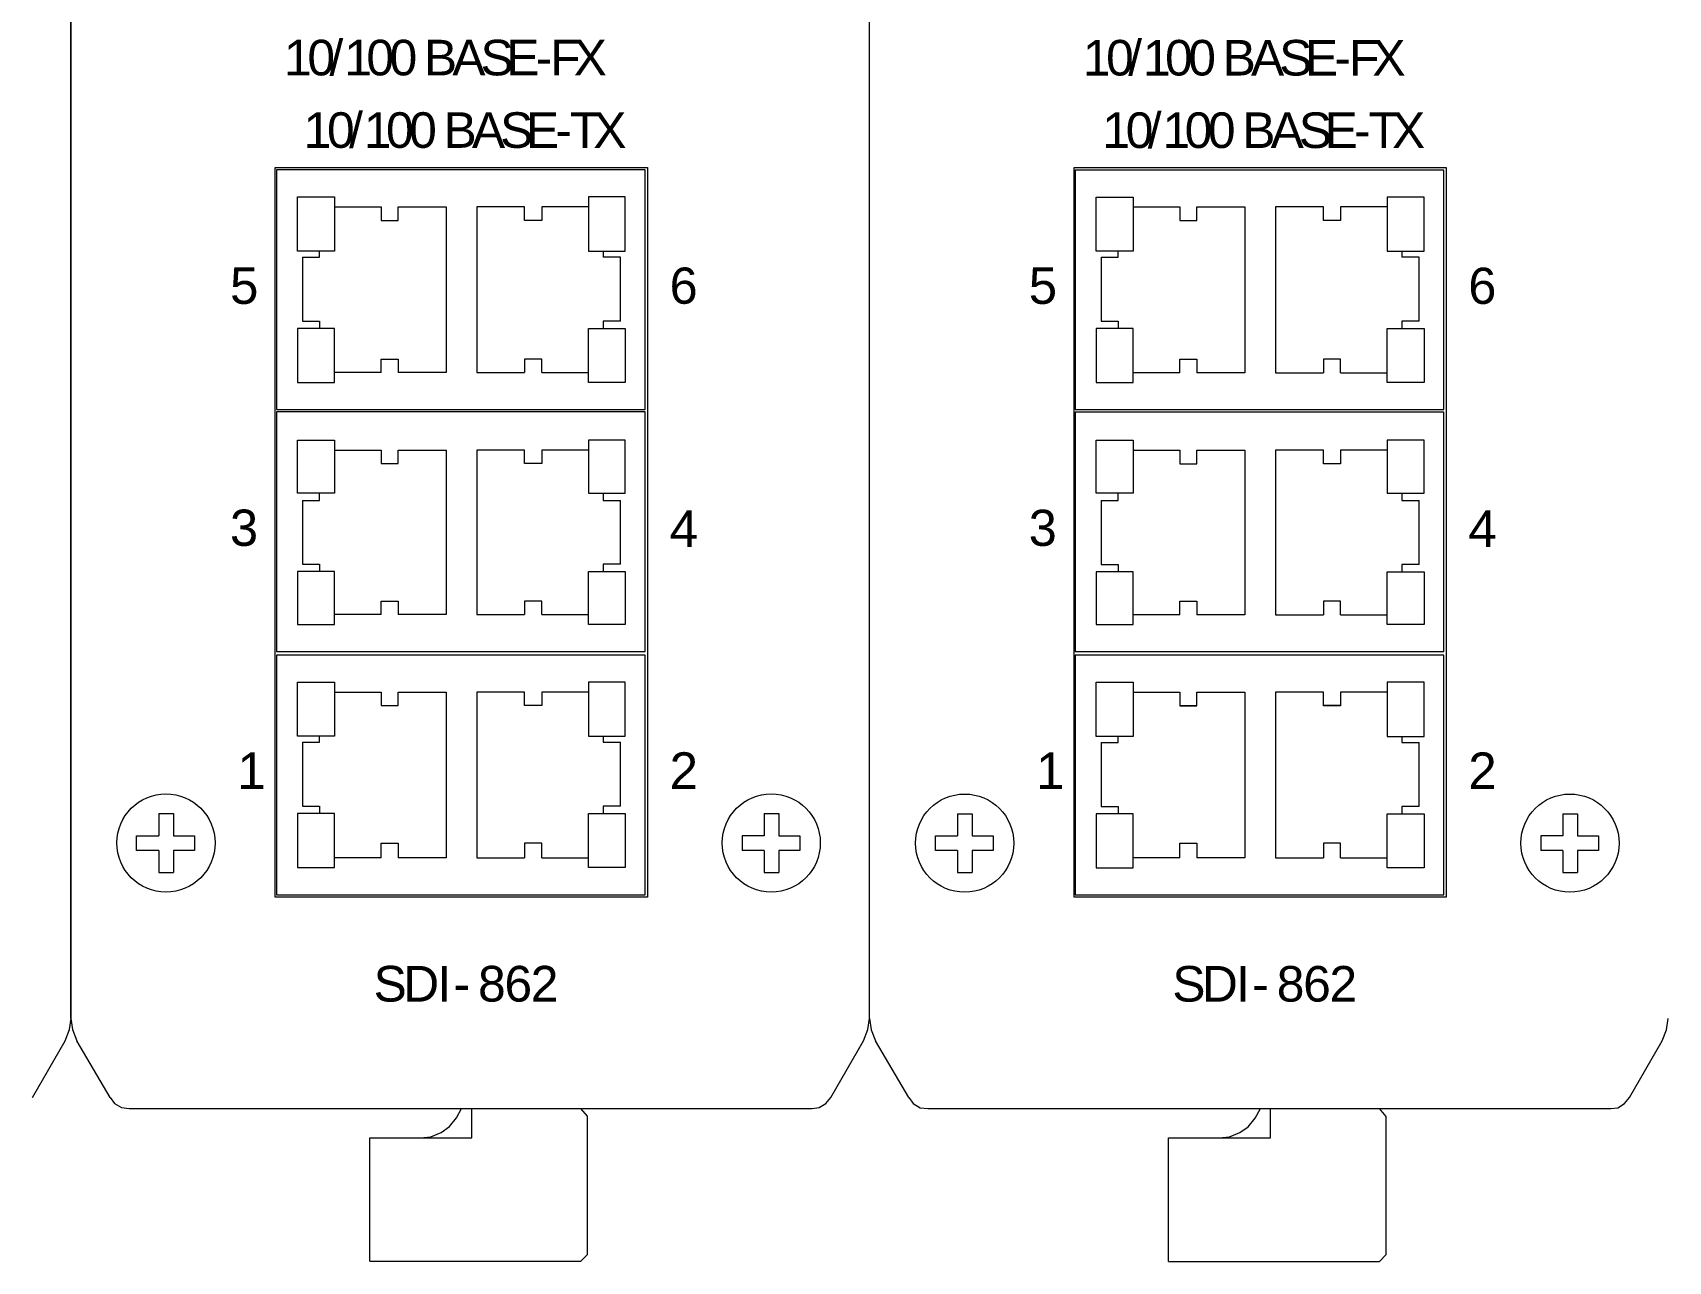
# Model space of a CAD drawing. Header units: millimetres. Extents: x 1359 to 3577, y 1336 to 3557.
# Drawn here: x 3109.2 to 3221.8, y 3178.4 to 3263 of the extents above; entities that cross this region are included whole.
import ezdxf

# ---------------------------------------------------------------- set-up
doc = ezdxf.new("R2010")
doc.units = ezdxf.units.MM
doc.layers.add('000-PI-Oprema', color=30, linetype='Continuous', lineweight=5)
doc.styles.add('Arial$001H0', font='arial.ttf')

msp = doc.modelspace()

# ---------------------------------------------------------------- linework, layer by layer
at = {"layer": '000-PI-Oprema', "color": 0, "linetype": 'ByBlock', "lineweight": 0}
for p, q in [((3111.8, 3195.14), (3111.8, 3302.67)), ((3111.8, 3195.14), (3111.8, 3302.67)), ((3111.8, 3195.14), (3111.8, 3302.67)), ((3111.84, 3195.14), (3111.84, 3302.67)), ((3166.8, 3195.13), (3166.8, 3302.67)), ((3166.8, 3195.13), (3166.8, 3302.67)), ((3166.8, 3195.13), (3166.8, 3302.67)), ((3166.81, 3195.14), (3166.81, 3302.67)), ((3129.95, 3251.01), (3133.17, 3251.01)), ((3129.95, 3251.01), (3133.17, 3251.01)), ((3134.35, 3251.01), (3137.65, 3251.01)), ((3134.35, 3251.01), (3137.65, 3251.01)), ((3137.65, 3251.01), (3137.65, 3239.6)), ((3137.65, 3251.01), (3137.65, 3239.6)), ((3143.06, 3251.01), (3139.76, 3251.01)), ((3139.76, 3251.01), (3139.76, 3239.6)), ((3143.06, 3251.01), (3139.76, 3251.01)), ((3139.76, 3251.01), (3139.76, 3239.6)), ((3147.46, 3251.01), (3144.24, 3251.01)), ((3147.46, 3251.01), (3144.24, 3251.01)), ((3184.95, 3251), (3188.17, 3251)), ((3184.95, 3251), (3188.17, 3251)), ((3189.35, 3251), (3192.65, 3251)), ((3189.35, 3251), (3192.65, 3251)), ((3192.65, 3251), (3192.65, 3239.59)), ((3192.65, 3251), (3192.65, 3239.59)), ((3198.06, 3251), (3194.76, 3251)), ((3194.76, 3251), (3194.76, 3239.59)), ((3198.06, 3251), (3194.76, 3251)), ((3194.76, 3251), (3194.76, 3239.59)), ((3202.46, 3251), (3199.24, 3251)), ((3202.46, 3251), (3199.24, 3251)), ((3148.47, 3247.97), (3148.47, 3247.55)), ((3148.47, 3247.97), (3148.47, 3247.55)), ((3149.65, 3247.55), (3148.47, 3247.55)), ((3149.65, 3247.55), (3148.47, 3247.55)), ((3149.65, 3243.15), (3149.65, 3247.55)), ((3149.65, 3243.15), (3149.65, 3247.55)), ((3203.47, 3247.96), (3203.47, 3247.54)), ((3203.47, 3247.96), (3203.47, 3247.54)), ((3204.65, 3247.54), (3203.47, 3247.54)), ((3204.65, 3247.54), (3203.47, 3247.54)), ((3204.65, 3243.14), (3204.65, 3247.54)), ((3204.65, 3243.14), (3204.65, 3247.54)), ((3128.94, 3243.15), (3128.94, 3242.64)), ((3128.94, 3243.15), (3128.94, 3242.64)), ((3148.47, 3243.15), (3148.47, 3242.64)), ((3149.65, 3243.15), (3148.47, 3243.15)), ((3148.47, 3243.15), (3148.47, 3242.64)), ((3149.65, 3243.15), (3148.47, 3243.15)), ((3183.94, 3243.14), (3183.94, 3242.63)), ((3183.94, 3243.14), (3183.94, 3242.63)), ((3203.47, 3243.14), (3203.47, 3242.63)), ((3204.65, 3243.14), (3203.47, 3243.14)), ((3203.47, 3243.14), (3203.47, 3242.63)), ((3204.65, 3243.14), (3203.47, 3243.14)), ((3133.17, 3239.6), (3129.95, 3239.6)), ((3133.17, 3239.6), (3129.95, 3239.6)), ((3137.65, 3239.6), (3134.35, 3239.6)), ((3137.65, 3239.6), (3134.35, 3239.6)), ((3139.76, 3239.6), (3143.06, 3239.6)), ((3139.76, 3239.6), (3143.06, 3239.6)), ((3144.24, 3239.6), (3147.46, 3239.6)), ((3144.24, 3239.6), (3147.46, 3239.6)), ((3188.17, 3239.59), (3184.95, 3239.59)), ((3188.17, 3239.59), (3184.95, 3239.59)), ((3192.65, 3239.59), (3189.35, 3239.59)), ((3192.65, 3239.59), (3189.35, 3239.59)), ((3194.76, 3239.59), (3198.06, 3239.59)), ((3194.76, 3239.59), (3198.06, 3239.59)), ((3199.24, 3239.59), (3202.46, 3239.59)), ((3199.24, 3239.59), (3202.46, 3239.59)), ((3129.95, 3234.27), (3133.17, 3234.27)), ((3129.95, 3234.27), (3133.17, 3234.27)), ((3134.35, 3234.27), (3137.65, 3234.27)), ((3134.35, 3234.27), (3137.65, 3234.27)), ((3137.65, 3234.27), (3137.65, 3222.94)), ((3137.65, 3234.27), (3137.65, 3222.94)), ((3143.06, 3234.27), (3139.76, 3234.27)), ((3139.76, 3234.27), (3139.76, 3222.94)), ((3143.06, 3234.27), (3139.76, 3234.27)), ((3139.76, 3234.27), (3139.76, 3222.94)), ((3147.46, 3234.27), (3144.24, 3234.27)), ((3147.46, 3234.27), (3144.24, 3234.27)), ((3184.95, 3234.26), (3188.17, 3234.26)), ((3184.95, 3234.26), (3188.17, 3234.26)), ((3189.35, 3234.26), (3192.65, 3234.26)), ((3189.35, 3234.26), (3192.65, 3234.26)), ((3192.65, 3234.26), (3192.65, 3222.93)), ((3192.65, 3234.26), (3192.65, 3222.93)), ((3198.06, 3234.26), (3194.76, 3234.26)), ((3194.76, 3234.26), (3194.76, 3222.93)), ((3198.06, 3234.26), (3194.76, 3234.26)), ((3194.76, 3234.26), (3194.76, 3222.93)), ((3202.46, 3234.26), (3199.24, 3234.26)), ((3202.46, 3234.26), (3199.24, 3234.26)), ((3149.65, 3226.41), (3149.65, 3230.8)), ((3149.65, 3226.41), (3149.65, 3230.8)), ((3204.65, 3226.4), (3204.65, 3230.8)), ((3204.65, 3226.4), (3204.65, 3230.8)), ((3128.94, 3226.41), (3128.94, 3225.9)), ((3128.94, 3226.41), (3128.94, 3225.9)), ((3148.47, 3226.41), (3148.47, 3225.9)), ((3149.65, 3226.41), (3148.47, 3226.41)), ((3148.47, 3226.41), (3148.47, 3225.9)), ((3149.65, 3226.41), (3148.47, 3226.41)), ((3183.94, 3226.4), (3183.94, 3225.89)), ((3183.94, 3226.4), (3183.94, 3225.89)), ((3203.47, 3226.4), (3203.47, 3225.89)), ((3204.65, 3226.4), (3203.47, 3226.4)), ((3203.47, 3226.4), (3203.47, 3225.89)), ((3204.65, 3226.4), (3203.47, 3226.4)), ((3133.17, 3222.94), (3129.95, 3222.94)), ((3133.17, 3222.94), (3129.95, 3222.94)), ((3137.65, 3222.94), (3134.35, 3222.94)), ((3137.65, 3222.94), (3134.35, 3222.94)), ((3139.76, 3222.94), (3143.06, 3222.94)), ((3139.76, 3222.94), (3143.06, 3222.94)), ((3144.24, 3222.94), (3147.46, 3222.94)), ((3144.24, 3222.94), (3147.46, 3222.94)), ((3188.17, 3222.93), (3184.95, 3222.93)), ((3188.17, 3222.93), (3184.95, 3222.93)), ((3192.65, 3222.93), (3189.35, 3222.93)), ((3192.65, 3222.93), (3189.35, 3222.93)), ((3194.76, 3222.93), (3198.06, 3222.93)), ((3194.76, 3222.93), (3198.06, 3222.93)), ((3199.24, 3222.93), (3202.46, 3222.93)), ((3199.24, 3222.93), (3202.46, 3222.93)), ((3129.95, 3217.61), (3133.17, 3217.61)), ((3129.95, 3217.61), (3133.17, 3217.61)), ((3134.35, 3217.61), (3137.65, 3217.61)), ((3134.35, 3217.61), (3137.65, 3217.61)), ((3137.65, 3217.61), (3137.65, 3206.2)), ((3137.65, 3217.61), (3137.65, 3206.2)), ((3139.76, 3217.61), (3139.76, 3206.2)), ((3143.06, 3217.61), (3139.76, 3217.61)), ((3139.76, 3217.61), (3139.76, 3206.2)), ((3143.06, 3217.61), (3139.76, 3217.61)), ((3147.46, 3217.61), (3144.24, 3217.61)), ((3147.46, 3217.61), (3144.24, 3217.61)), ((3184.95, 3217.61), (3188.17, 3217.61)), ((3184.95, 3217.61), (3188.17, 3217.61)), ((3189.35, 3217.61), (3192.65, 3217.61)), ((3189.35, 3217.61), (3192.65, 3217.61)), ((3192.65, 3217.61), (3192.65, 3206.19)), ((3192.65, 3217.61), (3192.65, 3206.19)), ((3194.76, 3217.61), (3194.76, 3206.19)), ((3194.76, 3217.61), (3194.76, 3206.19)), ((3198.06, 3217.6), (3194.76, 3217.6)), ((3198.06, 3217.6), (3194.76, 3217.6)), ((3202.46, 3217.6), (3199.24, 3217.6)), ((3202.46, 3217.6), (3199.24, 3217.6)), ((3149.65, 3209.75), (3149.65, 3214.15)), ((3149.65, 3209.75), (3149.65, 3214.15)), ((3204.65, 3209.74), (3204.65, 3214.14)), ((3204.65, 3209.74), (3204.65, 3214.14)), ((3117.86, 3209.24), (3117.86, 3207.72)), ((3117.86, 3209.24), (3117.86, 3207.72)), ((3128.94, 3209.75), (3128.94, 3209.24)), ((3128.94, 3209.75), (3128.94, 3209.24)), ((3148.47, 3209.75), (3148.47, 3209.24)), ((3149.65, 3209.75), (3148.47, 3209.75)), ((3148.47, 3209.75), (3148.47, 3209.24)), ((3149.65, 3209.75), (3148.47, 3209.75)), ((3159.55, 3209.24), (3159.55, 3207.72)), ((3159.55, 3209.24), (3159.55, 3207.72)), ((3172.86, 3209.23), (3172.86, 3207.71)), ((3172.86, 3209.23), (3172.86, 3207.71)), ((3183.94, 3209.74), (3183.94, 3209.23)), ((3183.94, 3209.74), (3183.94, 3209.23)), ((3203.47, 3209.74), (3203.47, 3209.23)), ((3204.65, 3209.74), (3203.47, 3209.74)), ((3203.47, 3209.74), (3203.47, 3209.23)), ((3204.65, 3209.74), (3203.47, 3209.74)), ((3214.55, 3209.23), (3214.55, 3207.71)), ((3214.55, 3209.23), (3214.55, 3207.71)), ((3120.32, 3207.72), (3120.32, 3206.71)), ((3120.32, 3207.72), (3120.32, 3206.7)), ((3159.55, 3207.72), (3158.03, 3207.72)), ((3158.03, 3207.72), (3158.03, 3206.71)), ((3159.55, 3207.72), (3158.03, 3207.72)), ((3158.03, 3207.72), (3158.03, 3206.71)), ((3162, 3207.72), (3162, 3206.71)), ((3162, 3207.72), (3162, 3206.7)), ((3175.32, 3207.71), (3175.32, 3206.7)), ((3175.32, 3207.71), (3175.32, 3206.7)), ((3214.55, 3207.71), (3213.03, 3207.71)), ((3213.03, 3207.71), (3213.03, 3206.7)), ((3214.55, 3207.71), (3213.03, 3207.71)), ((3213.03, 3207.71), (3213.03, 3206.7)), ((3217, 3207.71), (3217, 3206.7)), ((3217, 3207.71), (3217, 3206.7)), ((3117.86, 3206.71), (3116.34, 3206.71)), ((3117.86, 3206.71), (3116.34, 3206.71)), ((3117.86, 3206.71), (3117.86, 3205.18)), ((3117.86, 3206.71), (3117.86, 3205.18)), ((3118.88, 3206.71), (3118.88, 3205.18)), ((3120.32, 3206.71), (3118.88, 3206.71)), ((3118.88, 3206.71), (3118.88, 3205.18)), ((3120.32, 3206.71), (3118.88, 3206.71)), ((3159.55, 3206.71), (3158.03, 3206.71)), ((3159.55, 3206.71), (3158.03, 3206.71)), ((3159.55, 3206.71), (3159.55, 3205.18)), ((3159.55, 3206.71), (3159.55, 3205.18)), ((3160.56, 3206.71), (3160.56, 3205.18)), ((3162, 3206.71), (3160.56, 3206.71)), ((3160.56, 3206.71), (3160.56, 3205.18)), ((3162, 3206.71), (3160.56, 3206.71)), ((3172.86, 3206.7), (3171.34, 3206.7)), ((3172.86, 3206.7), (3171.34, 3206.7)), ((3172.86, 3206.7), (3172.86, 3205.18)), ((3172.86, 3206.7), (3172.86, 3205.18)), ((3173.88, 3206.7), (3173.88, 3205.18)), ((3175.32, 3206.7), (3173.88, 3206.7)), ((3173.88, 3206.7), (3173.88, 3205.18)), ((3175.32, 3206.7), (3173.88, 3206.7)), ((3214.55, 3206.7), (3213.03, 3206.7)), ((3214.55, 3206.7), (3213.03, 3206.7)), ((3214.55, 3206.7), (3214.55, 3205.18)), ((3214.55, 3206.7), (3214.55, 3205.18)), ((3215.56, 3206.7), (3215.56, 3205.18)), ((3217, 3206.7), (3215.56, 3206.7)), ((3215.56, 3206.7), (3215.56, 3205.18)), ((3217, 3206.7), (3215.56, 3206.7)), ((3133.17, 3206.2), (3129.95, 3206.2)), ((3133.17, 3206.2), (3129.95, 3206.2)), ((3137.65, 3206.2), (3134.35, 3206.2)), ((3137.65, 3206.2), (3134.35, 3206.2)), ((3139.76, 3206.2), (3143.06, 3206.2)), ((3139.76, 3206.2), (3143.06, 3206.2)), ((3144.24, 3206.2), (3147.46, 3206.2)), ((3144.24, 3206.2), (3147.46, 3206.2)), ((3188.17, 3206.19), (3184.95, 3206.19)), ((3188.17, 3206.19), (3184.95, 3206.19)), ((3192.65, 3206.19), (3189.35, 3206.19)), ((3192.65, 3206.19), (3189.35, 3206.19)), ((3194.76, 3206.19), (3198.06, 3206.19)), ((3194.76, 3206.19), (3198.06, 3206.19)), ((3199.24, 3206.19), (3202.46, 3206.19)), ((3199.24, 3206.19), (3202.46, 3206.19)), ((3117.86, 3205.18), (3118.88, 3205.18)), ((3117.86, 3205.18), (3118.88, 3205.18)), ((3159.55, 3205.18), (3160.56, 3205.18)), ((3159.55, 3205.18), (3160.56, 3205.18)), ((3172.86, 3205.18), (3173.88, 3205.18)), ((3172.86, 3205.18), (3173.88, 3205.18)), ((3214.55, 3205.18), (3215.56, 3205.18)), ((3214.55, 3205.18), (3215.56, 3205.18)), ((3111.43, 3193.6), (3111.72, 3194.37)), ((3111.43, 3193.6), (3111.72, 3194.37)), ((3111.43, 3193.6), (3111.72, 3194.37)), ((3111.72, 3194.37), (3111.84, 3195.14)), ((3111.72, 3194.37), (3111.84, 3195.14)), ((3111.72, 3194.37), (3111.84, 3195.14)), ((3111.8, 3195.14), (3111.92, 3194.37)), ((3111.8, 3195.14), (3111.92, 3194.37)), ((3111.8, 3195.14), (3111.92, 3194.37)), ((3111.92, 3194.37), (3112.22, 3193.6)), ((3111.92, 3194.37), (3112.22, 3193.6)), ((3111.92, 3194.37), (3112.22, 3193.6)), ((3166.4, 3193.6), (3166.69, 3194.37)), ((3166.4, 3193.6), (3166.69, 3194.37)), ((3166.4, 3193.6), (3166.69, 3194.37)), ((3166.69, 3194.37), (3166.81, 3195.14)), ((3166.69, 3194.37), (3166.81, 3195.14)), ((3166.69, 3194.37), (3166.81, 3195.14)), ((3166.8, 3195.13), (3166.92, 3194.36)), ((3166.8, 3195.13), (3166.92, 3194.36)), ((3166.8, 3195.13), (3166.92, 3194.36)), ((3166.92, 3194.36), (3167.22, 3193.59)), ((3166.92, 3194.36), (3167.22, 3193.59)), ((3166.92, 3194.36), (3167.22, 3193.59)), ((3221.4, 3193.59), (3221.69, 3194.36)), ((3221.4, 3193.59), (3221.69, 3194.36)), ((3221.4, 3193.59), (3221.69, 3194.36)), ((3221.69, 3194.36), (3221.81, 3195.13)), ((3221.69, 3194.36), (3221.81, 3195.13)), ((3221.69, 3194.36), (3221.81, 3195.13)), ((3109.18, 3189.7), (3111.43, 3193.6)), ((3109.18, 3189.7), (3111.43, 3193.6)), ((3109.18, 3189.7), (3111.43, 3193.6)), ((3114.52, 3189.7), (3112.22, 3193.6)), ((3114.52, 3189.7), (3112.22, 3193.6)), ((3114.52, 3189.7), (3112.22, 3193.6)), ((3164.15, 3189.7), (3166.4, 3193.6)), ((3164.15, 3189.7), (3166.4, 3193.6)), ((3164.15, 3189.7), (3166.4, 3193.6)), ((3169.52, 3189.7), (3167.22, 3193.59)), ((3169.52, 3189.7), (3167.22, 3193.59)), ((3169.52, 3189.7), (3167.22, 3193.59)), ((3219.15, 3189.7), (3221.4, 3193.59)), ((3219.15, 3189.7), (3221.4, 3193.59)), ((3219.15, 3189.7), (3221.4, 3193.59)), ((3114.52, 3189.7), (3114.81, 3189.29)), ((3114.52, 3189.7), (3114.81, 3189.29)), ((3114.52, 3189.7), (3114.81, 3189.29)), ((3163.8, 3189.29), (3164.15, 3189.7)), ((3163.8, 3189.29), (3164.15, 3189.7)), ((3163.8, 3189.29), (3164.15, 3189.7)), ((3169.52, 3189.7), (3169.81, 3189.28)), ((3169.52, 3189.7), (3169.81, 3189.28)), ((3169.52, 3189.7), (3169.81, 3189.28)), ((3218.8, 3189.28), (3219.15, 3189.7)), ((3218.8, 3189.28), (3219.15, 3189.7)), ((3218.8, 3189.28), (3219.15, 3189.7)), ((3114.81, 3189.29), (3115.29, 3189)), ((3114.81, 3189.29), (3115.29, 3189)), ((3114.81, 3189.29), (3115.29, 3189)), ((3115.29, 3189), (3115.82, 3188.94)), ((3115.29, 3189), (3115.82, 3188.94)), ((3115.29, 3189), (3115.82, 3188.94)), ((3115.82, 3188.94), (3162.86, 3188.94)), ((3115.82, 3188.94), (3162.86, 3188.94)), ((3115.82, 3188.94), (3162.86, 3188.94)), ((3138.36, 3188.29), (3138.72, 3188.94)), ((3138.36, 3188.29), (3138.72, 3188.94)), ((3138.36, 3188.29), (3138.72, 3188.94)), ((3139.43, 3186.93), (3139.43, 3188.94)), ((3139.43, 3186.93), (3139.43, 3188.94)), ((3139.43, 3186.93), (3139.43, 3188.94)), ((3147.39, 3188.41), (3146.92, 3188.94)), ((3147.39, 3188.41), (3146.92, 3188.94)), ((3147.39, 3188.41), (3146.92, 3188.94)), ((3162.86, 3188.94), (3163.33, 3189)), ((3162.86, 3188.94), (3163.33, 3189)), ((3162.86, 3188.94), (3163.33, 3189)), ((3163.33, 3189), (3163.8, 3189.29)), ((3163.33, 3189), (3163.8, 3189.29)), ((3163.33, 3189), (3163.8, 3189.29)), ((3169.81, 3189.28), (3170.29, 3188.99)), ((3169.81, 3189.28), (3170.29, 3188.99)), ((3169.81, 3189.28), (3170.29, 3188.99)), ((3170.29, 3188.99), (3170.82, 3188.93)), ((3170.29, 3188.99), (3170.82, 3188.93)), ((3170.29, 3188.99), (3170.82, 3188.93)), ((3170.82, 3188.93), (3217.86, 3188.93)), ((3170.82, 3188.93), (3217.86, 3188.93)), ((3170.82, 3188.93), (3217.86, 3188.93)), ((3193.36, 3188.28), (3193.72, 3188.93)), ((3193.36, 3188.28), (3193.72, 3188.93)), ((3193.36, 3188.28), (3193.72, 3188.93)), ((3194.43, 3186.92), (3194.43, 3188.93)), ((3194.43, 3186.92), (3194.43, 3188.93)), ((3194.43, 3186.92), (3194.43, 3188.93)), ((3202.39, 3188.4), (3201.92, 3188.93)), ((3202.39, 3188.4), (3201.92, 3188.93)), ((3202.39, 3188.4), (3201.92, 3188.93)), ((3217.86, 3188.93), (3218.33, 3188.99)), ((3217.86, 3188.93), (3218.33, 3188.99)), ((3217.86, 3188.93), (3218.33, 3188.99)), ((3218.33, 3188.99), (3218.8, 3189.28)), ((3218.33, 3188.99), (3218.8, 3189.28)), ((3218.33, 3188.99), (3218.8, 3189.28)), ((3137.3, 3187.29), (3137.89, 3187.7)), ((3137.3, 3187.28), (3137.89, 3187.7)), ((3137.3, 3187.28), (3137.89, 3187.7)), ((3137.89, 3187.7), (3138.36, 3188.29)), ((3137.89, 3187.7), (3138.36, 3188.29)), ((3137.89, 3187.7), (3138.36, 3188.29)), ((3147.39, 3178.9), (3147.39, 3188.41)), ((3147.39, 3178.9), (3147.39, 3188.41)), ((3147.39, 3178.9), (3147.39, 3188.41)), ((3192.3, 3187.28), (3192.89, 3187.69)), ((3192.3, 3187.28), (3192.89, 3187.69)), ((3192.3, 3187.28), (3192.89, 3187.69)), ((3192.89, 3187.69), (3193.36, 3188.28)), ((3192.89, 3187.69), (3193.36, 3188.28)), ((3192.89, 3187.69), (3193.36, 3188.28)), ((3202.39, 3178.9), (3202.39, 3188.4)), ((3202.39, 3178.9), (3202.39, 3188.4)), ((3202.39, 3178.9), (3202.39, 3188.4)), ((3132.4, 3178.43), (3132.4, 3186.93)), ((3132.4, 3186.93), (3139.43, 3186.93)), ((3132.4, 3178.43), (3132.4, 3186.93)), ((3132.4, 3186.93), (3139.43, 3186.93)), ((3132.4, 3178.43), (3132.4, 3186.93)), ((3132.4, 3186.93), (3139.43, 3186.93)), ((3135.88, 3186.93), (3136.59, 3186.99)), ((3135.88, 3186.93), (3136.59, 3186.99)), ((3135.88, 3186.93), (3136.59, 3186.99)), ((3136.59, 3186.99), (3137.3, 3187.29)), ((3136.59, 3186.99), (3137.3, 3187.29)), ((3136.59, 3186.99), (3137.3, 3187.29)), ((3187.4, 3178.42), (3187.4, 3186.92)), ((3187.4, 3186.92), (3194.43, 3186.92)), ((3187.4, 3178.42), (3187.4, 3186.92)), ((3187.4, 3186.92), (3194.43, 3186.92)), ((3187.4, 3178.42), (3187.4, 3186.92)), ((3187.4, 3186.92), (3194.43, 3186.92)), ((3190.88, 3186.92), (3191.59, 3186.98)), ((3190.88, 3186.92), (3191.59, 3186.98)), ((3190.88, 3186.92), (3191.59, 3186.98)), ((3191.59, 3186.98), (3192.3, 3187.28)), ((3191.59, 3186.98), (3192.3, 3187.28)), ((3191.59, 3186.98), (3192.3, 3187.28)), ((3132.4, 3178.43), (3146.92, 3178.43)), ((3132.4, 3178.43), (3146.92, 3178.43)), ((3132.4, 3178.43), (3146.92, 3178.43)), ((3147.39, 3178.9), (3146.92, 3178.43)), ((3147.39, 3178.9), (3146.92, 3178.43)), ((3147.39, 3178.9), (3146.92, 3178.43)), ((3187.4, 3178.42), (3201.92, 3178.42)), ((3187.4, 3178.42), (3201.92, 3178.42)), ((3187.4, 3178.42), (3201.92, 3178.42)), ((3202.39, 3178.9), (3201.92, 3178.42)), ((3202.39, 3178.9), (3201.92, 3178.42)), ((3202.39, 3178.9), (3201.92, 3178.42))]:
    msp.add_line(p, q, dxfattribs=at)
for points in [[(3125.89, 3253.72), (3151.52, 3253.72), (3151.52, 3203.49), (3125.89, 3203.49)], [(3125.89, 3253.72), (3151.52, 3253.72), (3151.52, 3203.49), (3125.89, 3203.49)], [(3151.35, 3253.55), (3125.98, 3253.55), (3125.98, 3237.06), (3151.35, 3237.06)], [(3151.35, 3253.55), (3125.98, 3253.55), (3125.98, 3237.06), (3151.35, 3237.06)], [(3180.89, 3253.71), (3206.52, 3253.71), (3206.52, 3203.48), (3180.89, 3203.48)], [(3180.89, 3253.71), (3206.52, 3253.71), (3206.52, 3203.48), (3180.89, 3203.48)], [(3206.35, 3253.54), (3180.98, 3253.54), (3180.98, 3237.05), (3206.35, 3237.05)], [(3206.35, 3253.54), (3180.98, 3253.54), (3180.98, 3237.05), (3206.35, 3237.05)], [(3127.42, 3251.69), (3129.96, 3251.69), (3129.96, 3247.97), (3127.42, 3247.97)], [(3127.42, 3251.69), (3129.96, 3251.69), (3129.96, 3247.97), (3127.42, 3247.97)], [(3149.99, 3251.69), (3147.46, 3251.69), (3147.46, 3247.97), (3149.99, 3247.97)], [(3149.99, 3251.69), (3147.46, 3251.69), (3147.46, 3247.97), (3149.99, 3247.97)], [(3182.42, 3251.68), (3184.96, 3251.68), (3184.96, 3247.96), (3182.42, 3247.96)], [(3182.42, 3251.68), (3184.96, 3251.68), (3184.96, 3247.96), (3182.42, 3247.96)], [(3204.99, 3251.68), (3202.46, 3251.68), (3202.46, 3247.96), (3204.99, 3247.96)], [(3204.99, 3251.68), (3202.46, 3251.68), (3202.46, 3247.96), (3204.99, 3247.96)], [(3127.42, 3238.92), (3129.96, 3238.92), (3129.96, 3242.64), (3127.42, 3242.64)], [(3127.42, 3238.92), (3129.96, 3238.92), (3129.96, 3242.64), (3127.42, 3242.64)], [(3149.99, 3238.92), (3147.46, 3238.92), (3147.46, 3242.64), (3149.99, 3242.64)], [(3149.99, 3238.92), (3147.46, 3238.92), (3147.46, 3242.64), (3149.99, 3242.64)], [(3182.42, 3238.91), (3184.96, 3238.91), (3184.96, 3242.63), (3182.42, 3242.63)], [(3182.42, 3238.91), (3184.96, 3238.91), (3184.96, 3242.63), (3182.42, 3242.63)], [(3204.99, 3238.91), (3202.46, 3238.91), (3202.46, 3242.63), (3204.99, 3242.63)], [(3204.99, 3238.91), (3202.46, 3238.91), (3202.46, 3242.63), (3204.99, 3242.63)], [(3151.35, 3236.89), (3125.98, 3236.89), (3125.98, 3220.4), (3151.35, 3220.4)], [(3151.35, 3236.89), (3125.98, 3236.89), (3125.98, 3220.4), (3151.35, 3220.4)], [(3206.35, 3236.88), (3180.98, 3236.88), (3180.98, 3220.4), (3206.35, 3220.4)], [(3206.35, 3236.88), (3180.98, 3236.88), (3180.98, 3220.4), (3206.35, 3220.4)], [(3127.42, 3234.95), (3129.96, 3234.95), (3129.96, 3231.31), (3127.42, 3231.31)], [(3127.42, 3234.95), (3129.96, 3234.95), (3129.96, 3231.31), (3127.42, 3231.31)], [(3149.99, 3234.95), (3147.46, 3234.95), (3147.46, 3231.31), (3149.99, 3231.31)], [(3149.99, 3234.95), (3147.46, 3234.95), (3147.46, 3231.31), (3149.99, 3231.31)], [(3182.42, 3234.94), (3184.96, 3234.94), (3184.96, 3231.3), (3182.42, 3231.3)], [(3182.42, 3234.94), (3184.96, 3234.94), (3184.96, 3231.3), (3182.42, 3231.3)], [(3204.99, 3234.94), (3202.46, 3234.94), (3202.46, 3231.3), (3204.99, 3231.3)], [(3204.99, 3234.94), (3202.46, 3234.94), (3202.46, 3231.3), (3204.99, 3231.3)], [(3127.42, 3222.26), (3129.96, 3222.26), (3129.96, 3225.9), (3127.42, 3225.9)], [(3127.42, 3222.26), (3129.96, 3222.26), (3129.96, 3225.9), (3127.42, 3225.9)], [(3149.99, 3222.26), (3147.46, 3222.26), (3147.46, 3225.9), (3149.99, 3225.9)], [(3149.99, 3222.26), (3147.46, 3222.26), (3147.46, 3225.9), (3149.99, 3225.9)], [(3182.42, 3222.26), (3184.96, 3222.26), (3184.96, 3225.89), (3182.42, 3225.89)], [(3182.42, 3222.26), (3184.96, 3222.26), (3184.96, 3225.89), (3182.42, 3225.89)], [(3204.99, 3222.26), (3202.46, 3222.26), (3202.46, 3225.89), (3204.99, 3225.89)], [(3204.99, 3222.26), (3202.46, 3222.26), (3202.46, 3225.89), (3204.99, 3225.89)], [(3151.35, 3220.15), (3125.98, 3220.15), (3125.98, 3203.66), (3151.35, 3203.66)], [(3151.35, 3220.15), (3125.98, 3220.15), (3125.98, 3203.66), (3151.35, 3203.66)], [(3206.35, 3220.14), (3180.98, 3220.14), (3180.98, 3203.65), (3206.35, 3203.65)], [(3206.35, 3220.14), (3180.98, 3220.14), (3180.98, 3203.65), (3206.35, 3203.65)], [(3127.42, 3218.29), (3129.96, 3218.29), (3129.96, 3214.57), (3127.42, 3214.57)], [(3127.42, 3218.29), (3129.96, 3218.29), (3129.96, 3214.57), (3127.42, 3214.57)], [(3149.99, 3218.29), (3147.46, 3218.29), (3147.46, 3214.57), (3149.99, 3214.57)], [(3149.99, 3218.29), (3147.46, 3218.29), (3147.46, 3214.57), (3149.99, 3214.57)], [(3182.42, 3218.28), (3184.96, 3218.28), (3184.96, 3214.56), (3182.42, 3214.56)], [(3182.42, 3218.28), (3184.96, 3218.28), (3184.96, 3214.56), (3182.42, 3214.56)], [(3204.99, 3218.28), (3202.46, 3218.28), (3202.46, 3214.56), (3204.99, 3214.56)], [(3204.99, 3218.28), (3202.46, 3218.28), (3202.46, 3214.56), (3204.99, 3214.56)], [(3127.42, 3205.52), (3129.96, 3205.52), (3129.96, 3209.24), (3127.42, 3209.24)], [(3127.42, 3205.52), (3129.96, 3205.52), (3129.96, 3209.24), (3127.42, 3209.24)], [(3149.99, 3205.52), (3147.46, 3205.52), (3147.46, 3209.24), (3149.99, 3209.24)], [(3149.99, 3205.52), (3147.46, 3205.52), (3147.46, 3209.24), (3149.99, 3209.24)], [(3182.42, 3205.51), (3184.96, 3205.51), (3184.96, 3209.23), (3182.42, 3209.23)], [(3182.42, 3205.51), (3184.96, 3205.51), (3184.96, 3209.23), (3182.42, 3209.23)], [(3204.99, 3205.51), (3202.46, 3205.51), (3202.46, 3209.23), (3204.99, 3209.23)], [(3204.99, 3205.51), (3202.46, 3205.51), (3202.46, 3209.23), (3204.99, 3209.23)]]:
    msp.add_lwpolyline(points, close=True, dxfattribs=at)
for points in [[(3133.17, 3251.01), (3133.17, 3250.08), (3134.35, 3250.08), (3134.35, 3251.01)], [(3133.17, 3251.01), (3133.17, 3250.08), (3134.35, 3250.08), (3134.35, 3251.01)], [(3144.24, 3251.01), (3144.24, 3250.08), (3143.06, 3250.08), (3143.06, 3251.01)], [(3144.24, 3251.01), (3144.24, 3250.08), (3143.06, 3250.08), (3143.06, 3251.01)], [(3188.17, 3251), (3188.17, 3250.07), (3189.35, 3250.07), (3189.35, 3251)], [(3188.17, 3251), (3188.17, 3250.07), (3189.35, 3250.07), (3189.35, 3251)], [(3199.24, 3251), (3199.24, 3250.07), (3198.06, 3250.07), (3198.06, 3251)], [(3199.24, 3251), (3199.24, 3250.07), (3198.06, 3250.07), (3198.06, 3251)], [(3127.76, 3247.55), (3128.94, 3247.55), (3128.94, 3247.97)], [(3127.76, 3247.55), (3128.94, 3247.55), (3128.94, 3247.97)], [(3127.76, 3247.55), (3127.76, 3243.15), (3128.94, 3243.15)], [(3127.76, 3247.55), (3127.76, 3243.15), (3128.94, 3243.15)], [(3182.76, 3247.54), (3183.94, 3247.54), (3183.94, 3247.96)], [(3182.76, 3247.54), (3183.94, 3247.54), (3183.94, 3247.96)], [(3182.76, 3247.54), (3182.76, 3243.14), (3183.94, 3243.14)], [(3182.76, 3247.54), (3182.76, 3243.14), (3183.94, 3243.14)], [(3133.17, 3239.6), (3133.17, 3240.53), (3134.35, 3240.53), (3134.35, 3239.6)], [(3133.17, 3239.6), (3133.17, 3240.53), (3134.35, 3240.53), (3134.35, 3239.6)], [(3144.24, 3239.6), (3144.24, 3240.53), (3143.06, 3240.53), (3143.06, 3239.6)], [(3144.24, 3239.6), (3144.24, 3240.53), (3143.06, 3240.53), (3143.06, 3239.6)], [(3188.17, 3239.59), (3188.17, 3240.52), (3189.35, 3240.52), (3189.35, 3239.59)], [(3188.17, 3239.59), (3188.17, 3240.52), (3189.35, 3240.52), (3189.35, 3239.59)], [(3199.24, 3239.59), (3199.24, 3240.52), (3198.06, 3240.52), (3198.06, 3239.59)], [(3199.24, 3239.59), (3199.24, 3240.52), (3198.06, 3240.52), (3198.06, 3239.59)], [(3133.17, 3234.27), (3133.17, 3233.34), (3134.35, 3233.34), (3134.35, 3234.27)], [(3133.17, 3234.27), (3133.17, 3233.34), (3134.35, 3233.34), (3134.35, 3234.27)], [(3144.24, 3234.27), (3144.24, 3233.34), (3143.06, 3233.34), (3143.06, 3234.27)], [(3144.24, 3234.27), (3144.24, 3233.34), (3143.06, 3233.34), (3143.06, 3234.27)], [(3188.17, 3234.26), (3188.17, 3233.33), (3189.35, 3233.33), (3189.35, 3234.26)], [(3188.17, 3234.26), (3188.17, 3233.33), (3189.35, 3233.33), (3189.35, 3234.26)], [(3199.24, 3234.26), (3199.24, 3233.33), (3198.06, 3233.33), (3198.06, 3234.26)], [(3199.24, 3234.26), (3199.24, 3233.33), (3198.06, 3233.33), (3198.06, 3234.26)], [(3127.76, 3230.8), (3128.94, 3230.8), (3128.94, 3231.31)], [(3127.76, 3230.8), (3128.94, 3230.8), (3128.94, 3231.31)], [(3148.47, 3231.31), (3148.47, 3230.8), (3149.65, 3230.8)], [(3148.47, 3231.31), (3148.47, 3230.8), (3149.65, 3230.8)], [(3182.76, 3230.8), (3183.94, 3230.8), (3183.94, 3231.3)], [(3182.76, 3230.8), (3183.94, 3230.8), (3183.94, 3231.3)], [(3203.47, 3231.3), (3203.47, 3230.8), (3204.65, 3230.8)], [(3203.47, 3231.3), (3203.47, 3230.8), (3204.65, 3230.8)], [(3127.76, 3230.8), (3127.76, 3226.41), (3128.94, 3226.41)], [(3127.76, 3230.8), (3127.76, 3226.41), (3128.94, 3226.41)], [(3182.76, 3230.8), (3182.76, 3226.4), (3183.94, 3226.4)], [(3182.76, 3230.8), (3182.76, 3226.4), (3183.94, 3226.4)], [(3133.17, 3222.94), (3133.17, 3223.87), (3134.35, 3223.87), (3134.35, 3222.94)], [(3133.17, 3222.94), (3133.17, 3223.87), (3134.35, 3223.87), (3134.35, 3222.94)], [(3144.24, 3222.94), (3144.24, 3223.87), (3143.06, 3223.87), (3143.06, 3222.94)], [(3144.24, 3222.94), (3144.24, 3223.87), (3143.06, 3223.87), (3143.06, 3222.94)], [(3188.17, 3222.93), (3188.17, 3223.86), (3189.35, 3223.86), (3189.35, 3222.93)], [(3188.17, 3222.93), (3188.17, 3223.86), (3189.35, 3223.86), (3189.35, 3222.93)], [(3199.24, 3222.93), (3199.24, 3223.86), (3198.06, 3223.86), (3198.06, 3222.93)], [(3199.24, 3222.93), (3199.24, 3223.86), (3198.06, 3223.86), (3198.06, 3222.93)], [(3133.17, 3217.61), (3133.17, 3216.68), (3134.35, 3216.68), (3134.35, 3217.61)], [(3133.17, 3217.61), (3133.17, 3216.68), (3134.35, 3216.68), (3134.35, 3217.61)], [(3144.24, 3217.61), (3144.24, 3216.68), (3143.06, 3216.68), (3143.06, 3217.61)], [(3144.24, 3217.61), (3144.24, 3216.68), (3143.06, 3216.68), (3143.06, 3217.61)], [(3188.17, 3217.61), (3188.17, 3216.68), (3189.35, 3216.68), (3189.35, 3217.61)], [(3188.17, 3217.61), (3188.17, 3216.67), (3189.35, 3216.67), (3189.35, 3217.61)], [(3199.24, 3217.61), (3199.24, 3216.68), (3198.06, 3216.68), (3198.06, 3217.61)], [(3199.24, 3217.61), (3199.24, 3216.67), (3198.06, 3216.67), (3198.06, 3217.61)], [(3127.76, 3214.15), (3128.94, 3214.15), (3128.94, 3214.57)], [(3127.76, 3214.15), (3128.94, 3214.15), (3128.94, 3214.57)], [(3148.47, 3214.57), (3148.47, 3214.15), (3149.65, 3214.15)], [(3148.47, 3214.57), (3148.47, 3214.15), (3149.65, 3214.15)], [(3182.76, 3214.14), (3183.94, 3214.14), (3183.94, 3214.56)], [(3182.76, 3214.14), (3183.94, 3214.14), (3183.94, 3214.56)], [(3203.47, 3214.56), (3203.47, 3214.14), (3204.65, 3214.14)], [(3203.47, 3214.56), (3203.47, 3214.14), (3204.65, 3214.14)], [(3127.76, 3214.15), (3127.76, 3209.75), (3128.94, 3209.75)], [(3127.76, 3214.15), (3127.76, 3209.75), (3128.94, 3209.75)], [(3182.76, 3214.14), (3182.76, 3209.74), (3183.94, 3209.74)], [(3182.76, 3214.14), (3182.76, 3209.74), (3183.94, 3209.74)], [(3117.86, 3209.24), (3118.88, 3209.24), (3118.88, 3207.72), (3120.32, 3207.72)], [(3117.86, 3209.24), (3118.88, 3209.24), (3118.88, 3207.72), (3120.32, 3207.72)], [(3159.55, 3209.24), (3160.56, 3209.24), (3160.56, 3207.72), (3162, 3207.72)], [(3159.55, 3209.24), (3160.56, 3209.24), (3160.56, 3207.72), (3162, 3207.72)], [(3172.86, 3209.23), (3173.88, 3209.23), (3173.88, 3207.71), (3175.32, 3207.71)], [(3172.86, 3209.23), (3173.88, 3209.23), (3173.88, 3207.71), (3175.32, 3207.71)], [(3214.55, 3209.23), (3215.56, 3209.23), (3215.56, 3207.71), (3217, 3207.71)], [(3214.55, 3209.23), (3215.56, 3209.23), (3215.56, 3207.71), (3217, 3207.71)], [(3116.34, 3206.71), (3116.34, 3207.72), (3117.86, 3207.72)], [(3116.34, 3206.71), (3116.34, 3207.72), (3117.86, 3207.72)], [(3171.34, 3206.7), (3171.34, 3207.71), (3172.86, 3207.71)], [(3171.34, 3206.7), (3171.34, 3207.71), (3172.86, 3207.71)], [(3133.17, 3206.2), (3133.17, 3207.21), (3134.35, 3207.21), (3134.35, 3206.2)], [(3133.17, 3206.2), (3133.17, 3207.21), (3134.35, 3207.21), (3134.35, 3206.2)], [(3144.24, 3206.2), (3144.24, 3207.21), (3143.06, 3207.21), (3143.06, 3206.2)], [(3144.24, 3206.2), (3144.24, 3207.21), (3143.06, 3207.21), (3143.06, 3206.2)], [(3188.17, 3206.19), (3188.17, 3207.21), (3189.35, 3207.21), (3189.35, 3206.19)], [(3188.17, 3206.19), (3188.17, 3207.21), (3189.35, 3207.21), (3189.35, 3206.19)], [(3199.24, 3206.19), (3199.24, 3207.21), (3198.06, 3207.21), (3198.06, 3206.19)], [(3199.24, 3206.19), (3199.24, 3207.21), (3198.06, 3207.21), (3198.06, 3206.19)]]:
    msp.add_lwpolyline(points, dxfattribs=at)
at = {"layer": '000-PI-Oprema', "color": 0, "linetype": 'ByBlock', "lineweight": 0, "ltscale": 0.25}
for centre in [(3118.36, 3207.22), (3118.36, 3207.22), (3160.04, 3207.22), (3160.04, 3207.22), (3173.36, 3207.21), (3173.36, 3207.21), (3215.04, 3207.21), (3215.04, 3207.21)]:
    msp.add_circle(centre, 3.38, dxfattribs=at)

# ---------------------------------------------------------------- texts
at = {"layer": '000-PI-Oprema', "color": 0, "linetype": 'ByBlock', "lineweight": 0, "style": 'Arial$001H0'}
for s, height, p in [('1', 2.45, (3126.49, 3260.06)), ('1', 2.45, (3126.49, 3260.06)), ('0', 2.45, (3128.1, 3260.06)), ('0', 2.45, (3128.1, 3260.06)), ('/', 2.45, (3129.62, 3260.06)), ('/', 2.45, (3129.62, 3260.06)), ('1', 2.45, (3130.64, 3260.06)), ('1', 2.45, (3130.64, 3260.06)), ('0', 2.45, (3132.16, 3260.06)), ('0', 2.45, (3132.16, 3260.06)), ('0', 2.45, (3133.76, 3260.06)), ('0', 2.45, (3133.76, 3260.06)), ('B', 2.45, (3136.13, 3260.06)), ('B', 2.45, (3136.13, 3260.06)), ('A', 2.45, (3138.08, 3260.06)), ('A', 2.45, (3138.08, 3260.06)), ('S', 2.45, (3140.02, 3260.06)), ('S', 2.45, (3140.02, 3260.06)), ('E', 2.45, (3141.8, 3260.06)), ('E', 2.45, (3141.8, 3260.06)), ('F', 2.45, (3144.83, 3260.06)), ('F', 2.45, (3144.83, 3260.06)), ('X', 2.45, (3146.44, 3260.06)), ('X', 2.45, (3146.44, 3260.06)), ('1', 2.45, (3181.49, 3260.05)), ('1', 2.45, (3181.49, 3260.05)), ('0', 2.45, (3183.1, 3260.05)), ('0', 2.45, (3183.1, 3260.05)), ('/', 2.45, (3184.62, 3260.05)), ('/', 2.45, (3184.62, 3260.05)), ('1', 2.45, (3185.64, 3260.05)), ('1', 2.45, (3185.64, 3260.05)), ('0', 2.45, (3187.16, 3260.05)), ('0', 2.45, (3187.16, 3260.05)), ('0', 2.45, (3188.76, 3260.05)), ('0', 2.45, (3188.76, 3260.05)), ('B', 2.45, (3191.13, 3260.05)), ('B', 2.45, (3191.13, 3260.05)), ('A', 2.45, (3193.08, 3260.05)), ('A', 2.45, (3193.08, 3260.05)), ('S', 2.45, (3195.02, 3260.05)), ('S', 2.45, (3195.02, 3260.05)), ('E', 2.45, (3196.8, 3260.05)), ('E', 2.45, (3196.8, 3260.05)), ('F', 2.45, (3199.83, 3260.05)), ('F', 2.45, (3199.83, 3260.05)), ('X', 2.45, (3201.44, 3260.05)), ('X', 2.45, (3201.44, 3260.05)), ('-', 2.45, (3143.82, 3260.06)), ('-', 2.45, (3143.82, 3260.06)), ('-', 2.45, (3198.82, 3260.05)), ('-', 2.45, (3198.82, 3260.05)), ('1', 2.45, (3127.84, 3255.07)), ('1', 2.45, (3127.84, 3255.07)), ('0', 2.45, (3129.45, 3255.07)), ('0', 2.45, (3129.45, 3255.07)), ('/', 2.45, (3130.97, 3255.07)), ('/', 2.45, (3130.97, 3255.07)), ('1', 2.45, (3131.99, 3255.07)), ('1', 2.45, (3131.99, 3255.07)), ('0', 2.45, (3133.51, 3255.07)), ('0', 2.45, (3133.51, 3255.07)), ('0', 2.45, (3135.11, 3255.07)), ('0', 2.45, (3135.11, 3255.07)), ('B', 2.45, (3137.48, 3255.07)), ('B', 2.45, (3137.48, 3255.07)), ('A', 2.45, (3139.43, 3255.07)), ('A', 2.45, (3139.43, 3255.07)), ('S', 2.45, (3141.37, 3255.07)), ('S', 2.45, (3141.37, 3255.07)), ('E', 2.45, (3143.15, 3255.07)), ('E', 2.45, (3143.15, 3255.07)), ('T', 2.45, (3146.18, 3255.07)), ('T', 2.45, (3146.18, 3255.07)), ('X', 2.45, (3147.79, 3255.07)), ('X', 2.45, (3147.79, 3255.07)), ('1', 2.45, (3182.84, 3255.06)), ('1', 2.45, (3182.84, 3255.06)), ('0', 2.45, (3184.45, 3255.06)), ('0', 2.45, (3184.45, 3255.06)), ('/', 2.45, (3185.97, 3255.06)), ('/', 2.45, (3185.97, 3255.06)), ('1', 2.45, (3186.99, 3255.06)), ('1', 2.45, (3186.99, 3255.06)), ('0', 2.45, (3188.51, 3255.06)), ('0', 2.45, (3188.51, 3255.06)), ('0', 2.45, (3190.11, 3255.06)), ('0', 2.45, (3190.11, 3255.06)), ('B', 2.45, (3192.48, 3255.06)), ('B', 2.45, (3192.48, 3255.06)), ('A', 2.45, (3194.43, 3255.06)), ('A', 2.45, (3194.43, 3255.06)), ('S', 2.45, (3196.37, 3255.06)), ('S', 2.45, (3196.37, 3255.06)), ('E', 2.45, (3198.15, 3255.06)), ('E', 2.45, (3198.15, 3255.06)), ('T', 2.45, (3201.18, 3255.06)), ('T', 2.45, (3201.18, 3255.06)), ('X', 2.45, (3202.79, 3255.06)), ('X', 2.45, (3202.79, 3255.06)), ('-', 2.45, (3145.17, 3255.07)), ('-', 2.45, (3145.17, 3255.07)), ('-', 2.45, (3200.17, 3255.06)), ('-', 2.45, (3200.17, 3255.06)), ('5', 2.52, (3122.77, 3244.33)), ('5', 2.52, (3122.77, 3244.33)), ('6', 2.49, (3153.04, 3244.34)), ('6', 2.49, (3153.04, 3244.34)), ('5', 2.52, (3177.77, 3244.33)), ('5', 2.52, (3177.77, 3244.33)), ('6', 2.49, (3208.04, 3244.33)), ('6', 2.49, (3208.04, 3244.33)), ('3', 2.49, (3122.77, 3227.68)), ('3', 2.49, (3122.77, 3227.67)), ('3', 2.49, (3177.77, 3227.67)), ('3', 2.49, (3177.77, 3227.67)), ('4', 2.52, (3153.04, 3227.59)), ('4', 2.52, (3153.04, 3227.59)), ('4', 2.52, (3208.04, 3227.59)), ('4', 2.52, (3208.04, 3227.59)), ('1', 2.52, (3123.27, 3210.93)), ('1', 2.52, (3123.27, 3210.93)), ('2', 2.52, (3153.04, 3210.94)), ('2', 2.52, (3153.04, 3210.94)), ('1', 2.52, (3178.27, 3210.93)), ('1', 2.52, (3178.27, 3210.93)), ('2', 2.52, (3208.04, 3210.93)), ('2', 2.52, (3208.04, 3210.93)), ('S', 2.45, (3132.66, 3196.31)), ('S', 2.45, (3132.66, 3196.3)), ('D', 2.45, (3134.7, 3196.31)), ('D', 2.45, (3134.7, 3196.3)), ('I', 2.45, (3137.06, 3196.31)), ('I', 2.45, (3137.06, 3196.3)), ('8', 2.45, (3139.85, 3196.31)), ('8', 2.45, (3139.85, 3196.3)), ('6', 2.45, (3141.67, 3196.31)), ('6', 2.45, (3141.67, 3196.3)), ('2', 2.45, (3143.48, 3196.31)), ('2', 2.45, (3143.48, 3196.3)), ('S', 2.45, (3187.66, 3196.3)), ('S', 2.45, (3187.66, 3196.3)), ('D', 2.45, (3189.7, 3196.3)), ('D', 2.45, (3189.7, 3196.3)), ('I', 2.45, (3192.06, 3196.3)), ('I', 2.45, (3192.06, 3196.3)), ('8', 2.45, (3194.85, 3196.3)), ('8', 2.45, (3194.85, 3196.3)), ('6', 2.45, (3196.67, 3196.3)), ('6', 2.45, (3196.67, 3196.3)), ('2', 2.45, (3198.48, 3196.3)), ('2', 2.45, (3198.48, 3196.3)), ('-', 2.45, (3138.16, 3196.31)), ('-', 2.45, (3138.16, 3196.3)), ('-', 2.45, (3193.16, 3196.3)), ('-', 2.45, (3193.16, 3196.3))]:
    msp.add_text(s, height=height, dxfattribs=at).set_placement(p)

doc.saveas('drawing.dxf')
